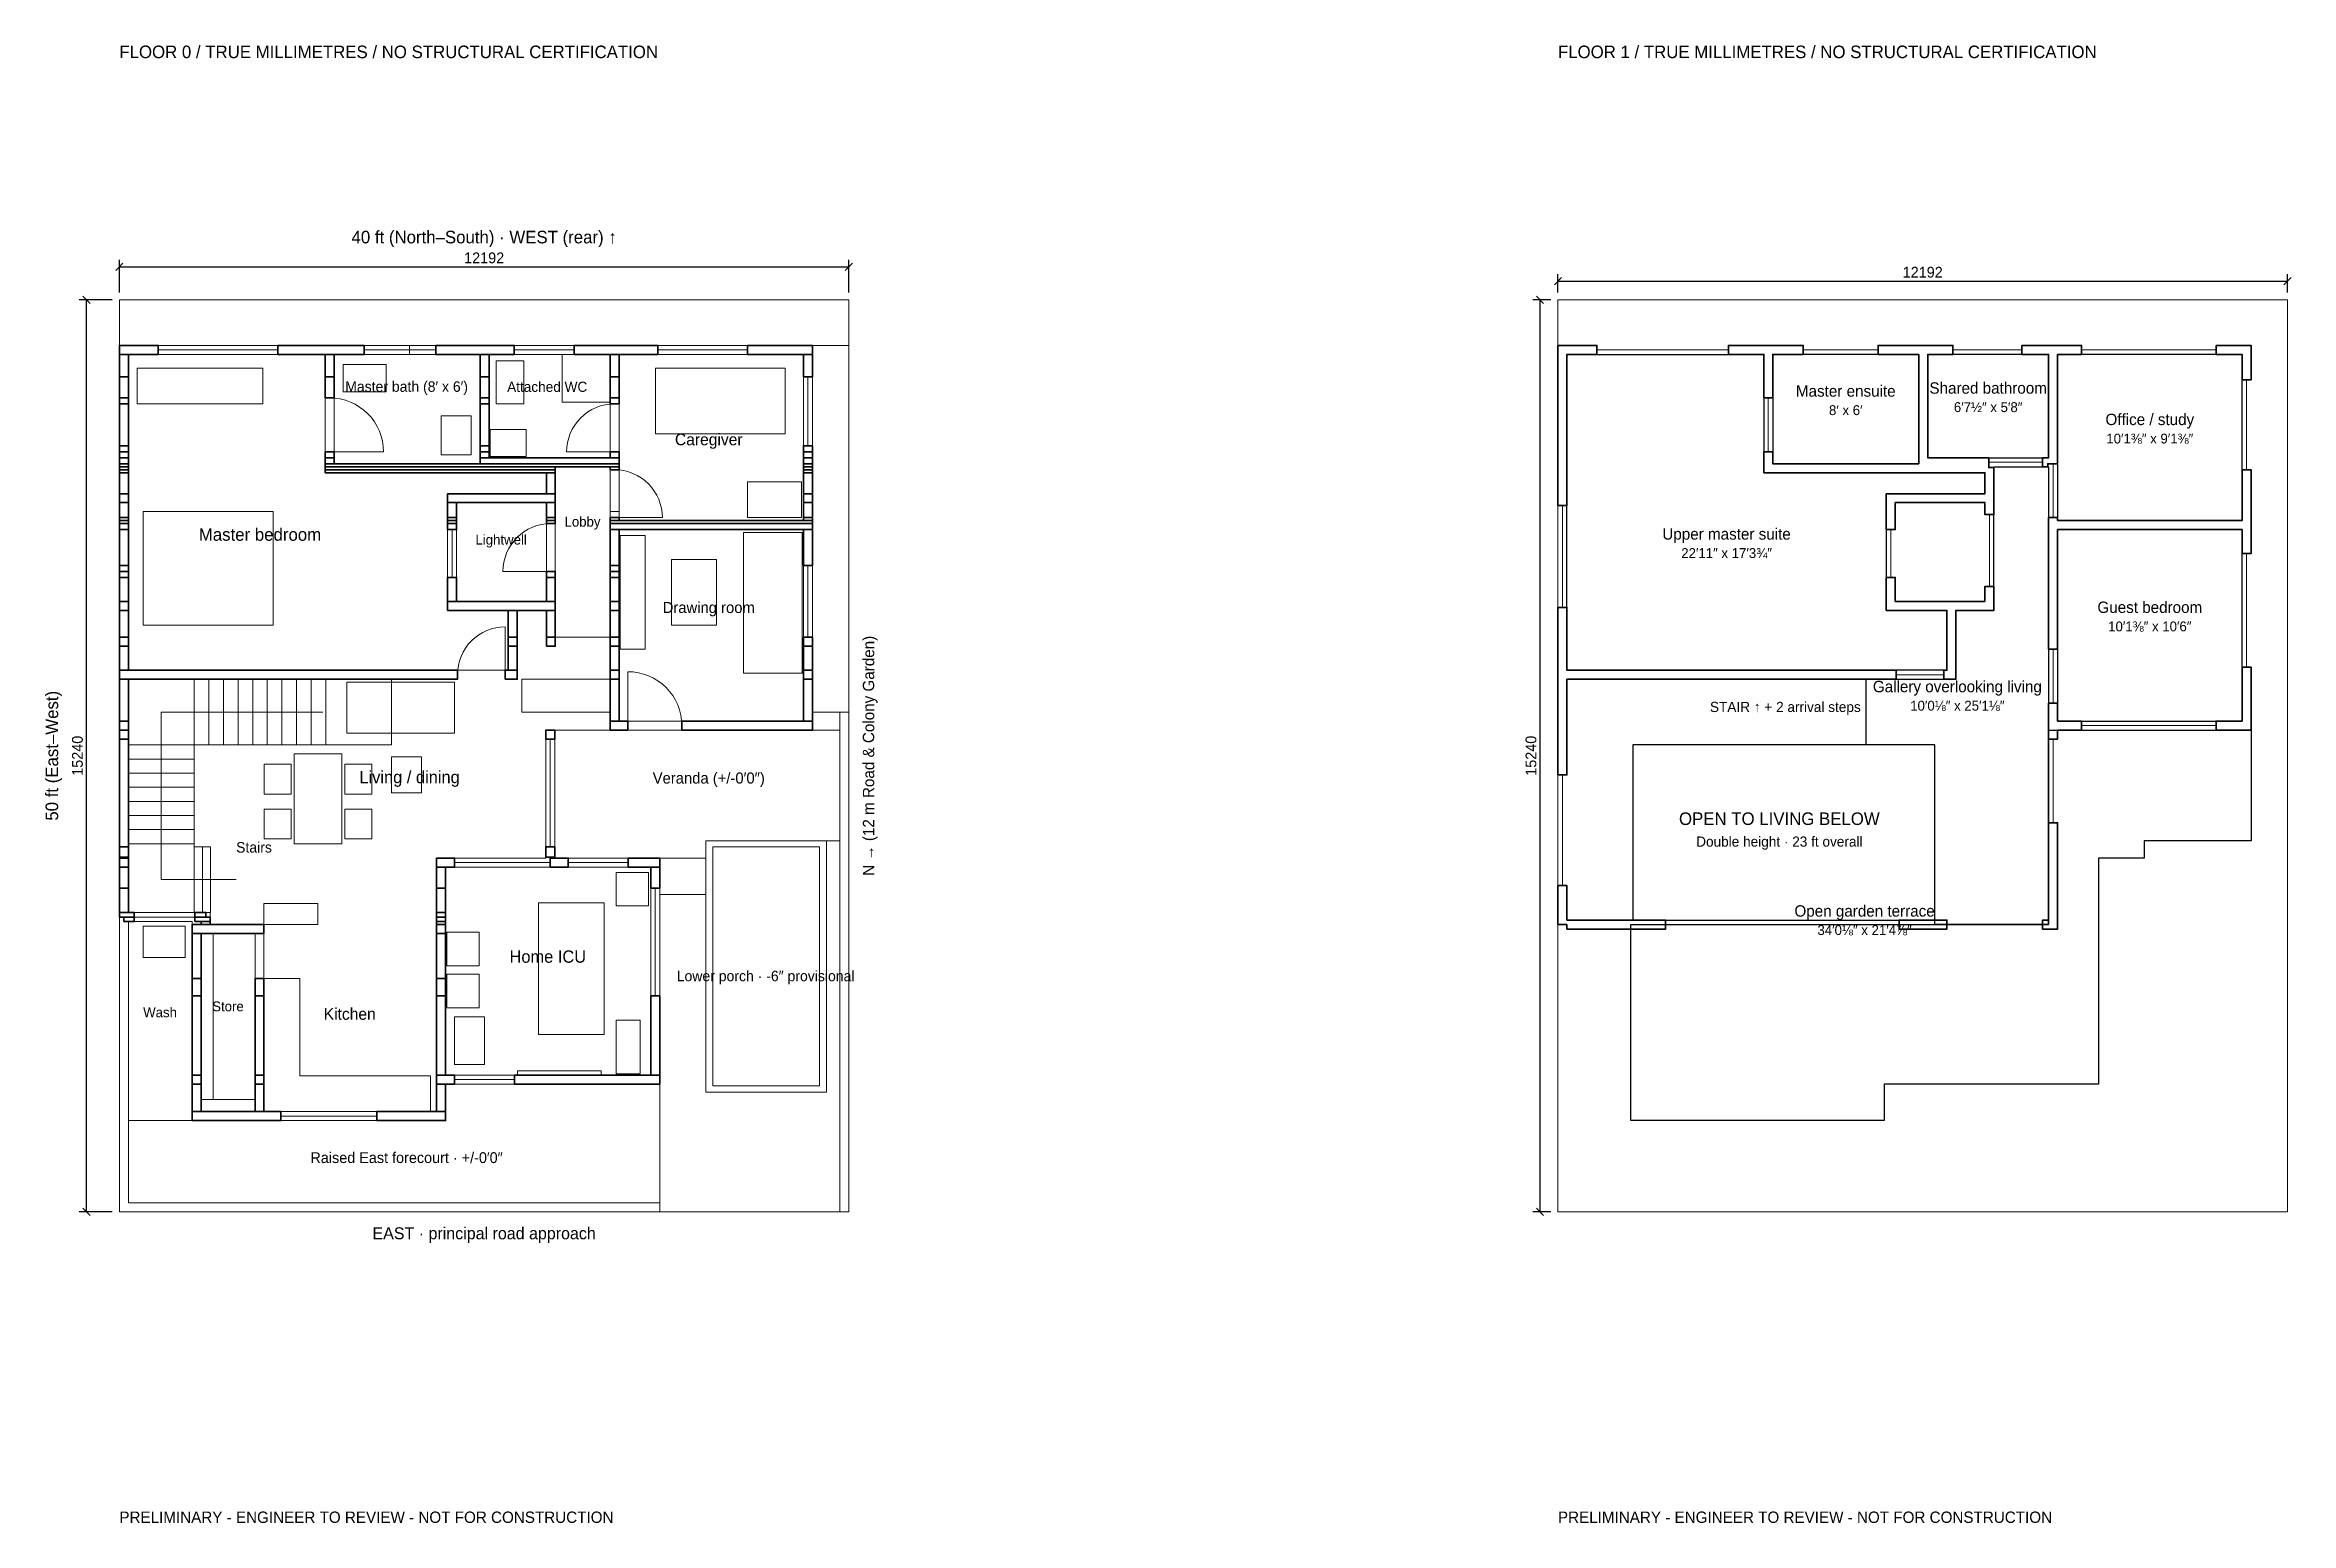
# Model space of a CAD drawing. Header units: millimetres. Extents: x -1244 to 36294, y -5203 to 19499.
import ezdxf
from ezdxf.enums import TextEntityAlignment as Align

# ---------------------------------------------------------------- set-up
doc = ezdxf.new("R2010")
doc.units = ezdxf.units.MM
for name, color, linetype, lineweight in [('A-ANNO', 7, 'Continuous', 18), ('A-DIMS', 7, 'Continuous', 13), ('A-DOOR', 3, 'Continuous', 18), ('A-FLOR', 8, 'Continuous', 13), ('A-FURN', 8, 'Continuous', 13), ('A-LAND', 3, 'Continuous', 13), ('A-LEVL', 7, 'Continuous', 13), ('A-SITE', 8, 'Continuous', 18), ('A-STAIR', 7, 'Continuous', 18), ('A-WALL', 7, 'Continuous', 35), ('A-WIND', 4, 'Continuous', 18)]:
    doc.layers.add(name, color=color, linetype=linetype, lineweight=lineweight)
doc.dimstyles.new('FF-ARCH', dxfattribs={"dimtxt": 180, "dimasz": 90, "dimexe": 120, "dimexo": 120, "dimgap": 60, "dimtad": 1, "dimdec": 0, "dimtsz": 60, "dimcen": 2.5, "dimazin": 3, "dimtfac": 1, "dimtmove": 0, "dimatfit": 3})

msp = doc.modelspace()

# ---------------------------------------------------------------- linework, layer by layer
at = {"layer": 'A-AREA'}
for points in [[(30542, 9050), (29527.6, 9050), (24192, 9050), (24192, 12349.2), (24192, 14328), (27482.8, 14328), (27482.8, 12349.2), (29527.6, 12349.2), (31177.6, 12349.2), (31177.6, 12000), (29527.6, 12000), (29527.6, 10050), (30542, 10050)], [(30071.2, 12499.2), (30071.2, 14328), (27632.8, 14328), (27632.8, 12499.2)], [(32242, 12600), (32242, 14328), (30221.2, 14328), (30221.2, 12600)], [(35474.4, 11550), (35474.4, 14328), (32392, 14328), (32392, 11550)], [(29192, 7800), (29192, 8900), (29527.6, 8900), (30692, 8900), (30692, 10050), (31327.6, 10050), (31327.6, 11850), (31327.6, 12000), (31327.6, 12450), (32242, 12450), (32242, 11550), (32242, 11400), (32242, 8900), (32242, 8050), (32242, 7800), (32242, 4800), (30342, 4800), (30342, 7800)], [(35474.4, 8200), (35474.4, 11400), (32392, 11400), (32392, 8200)], [(33840.8, 5909.6), (33074, 5909.6), (33074, 5759.6), (33074, 5409.6), (33074, 3609.6), (33074, 2283.6), (33074, 2133.6), (30644.4, 2133.6), (29644.4, 2133.6), (29494.4, 2133.6), (29494.4, 1674), (29494.4, 1524), (28342, 1524), (26742, 1524), (25258.8, 1524), (25258.8, 1674), (25258.8, 2133.6), (25258.8, 2283.6), (25258.8, 3609.6), (25258.8, 3900), (25258.8, 4650), (25258.8, 4800), (25411.2, 4800), (30342, 4800), (32242, 4800), (32242, 7800), (32242, 8050), (35624.4, 8050), (35624.4, 6200), (33840.8, 6200)]]:
    msp.add_lwpolyline(points, close=True, dxfattribs=at)
at = {"layer": 'A-DOOR'}
for p, q in [((24692, 14403), (26892, 14403)), ((28142, 14403), (29392, 14403)), ((30642, 14403), (31792, 14403)), ((32792, 14403), (35042, 14403)), ((35549.4, 12400), (35549.4, 13900)), ((27557.8, 12700), (27557.8, 13600)), ((3515.8, 12700), (4415.8, 12700)), ((8275, 12700), (7475, 12700)), ((31242, 12525), (32142, 12525)), ((32317, 11600), (32317, 12500)), ((24117, 10100), (24117, 11800)), ((31252.6, 10450), (31252.6, 11650)), ((8275, 11600), (9075, 11600)), ((29602.6, 10600), (29602.6, 11400)), ((35549.4, 9100), (35549.4, 11000)), ((7210.6, 10700), (6410.6, 10700)), ((6450, 8975), (6450, 9775)), ((32317, 8500), (32317, 9400)), ((8500, 8125), (8500, 9025)), ((29692, 8975), (30492, 8975)), ((7200, 6100), (7200, 7900)), ((32317, 6500), (32317, 7900)), ((32792, 8125), (35042, 8125)), ((24117, 5450), (24117, 7300)), ((5602.4, 5834.6), (7200, 5834.6)), ((7502.4, 5834.6), (8502.4, 5834.6)), ((25842, 4800), (29742, 4800)), ((30542, 4800), (32142, 4800))]:
    msp.add_line(p, q, dxfattribs=at)
for points in [[(3515.8, 13600), (3604, 13595.7), (3691.3, 13582.7), (3777, 13561.2), (3860.2, 13531.5), (3940, 13493.7), (4015.8, 13448.3), (4086.7, 13395.7), (4152.2, 13336.4), (4211.5, 13271), (4264.1, 13200), (4309.5, 13124.3), (4347.3, 13044.4), (4377, 12961.3), (4398.5, 12875.6), (4411.4, 12788.2), (4415.8, 12700)], [(8275, 13500), (8196.6, 13496.1), (8118.9, 13484.6), (8042.8, 13465.6), (7968.9, 13439.1), (7897.9, 13405.5), (7830.5, 13365.2), (7767.5, 13318.4), (7709.3, 13265.7), (7656.6, 13207.5), (7609.8, 13144.5), (7569.5, 13077.1), (7535.9, 13006.1), (7509.4, 12932.2), (7490.4, 12856.1), (7478.9, 12778.4), (7475, 12700)], [(8275, 12400), (8353.4, 12396.1), (8431.1, 12384.6), (8507.2, 12365.6), (8581.1, 12339.1), (8652.1, 12305.5), (8719.5, 12265.2), (8782.5, 12218.4), (8840.7, 12165.7), (8893.4, 12107.5), (8940.2, 12044.5), (8980.5, 11977.1), (9014.1, 11906.1), (9040.6, 11832.2), (9059.6, 11756.1), (9071.1, 11678.4), (9075, 11600)], [(7210.6, 11500), (7132.2, 11496.1), (7054.5, 11484.6), (6978.4, 11465.6), (6904.5, 11439.1), (6833.5, 11405.5), (6766.1, 11365.2), (6703.1, 11318.4), (6644.9, 11265.7), (6592.2, 11207.5), (6545.4, 11144.5), (6505.1, 11077.1), (6471.5, 11006.1), (6445, 10932.2), (6426, 10856.1), (6414.5, 10778.4), (6410.6, 10700)], [(5650, 8975), (5653.9, 9053.4), (5665.4, 9131.1), (5684.4, 9207.2), (5710.9, 9281.1), (5744.5, 9352.1), (5784.8, 9419.5), (5831.6, 9482.5), (5884.3, 9540.7), (5942.5, 9593.4), (6005.5, 9640.2), (6072.9, 9680.5), (6143.9, 9714.1), (6217.8, 9740.6), (6293.9, 9759.6), (6371.6, 9771.1), (6450, 9775)], [(9400, 8125), (9395.7, 8213.2), (9382.7, 8300.6), (9361.2, 8386.3), (9331.5, 8469.4), (9293.7, 8549.3), (9248.3, 8625), (9195.7, 8696), (9136.4, 8761.4), (9071, 8820.7), (9000, 8873.3), (8924.3, 8918.7), (8844.4, 8956.5), (8761.3, 8986.2), (8675.6, 9007.7), (8588.2, 9020.7), (8500, 9025)]]:
    msp.add_lwpolyline(points, dxfattribs=at)
at = {"layer": 'A-FLOR'}
for points in [[(6500, 9050), (5485.6, 9050), (150, 9050), (150, 12349.2), (150, 14328), (3440.8, 14328), (3440.8, 12349.2), (5485.6, 12349.2), (7135.6, 12349.2), (7135.6, 12000), (5485.6, 12000), (5485.6, 10050), (6500, 10050)], [(6029.2, 12499.2), (6029.2, 14328), (3590.8, 14328), (3590.8, 12499.2)], [(4850, 14478), (5200, 14478), (5290.8, 14478), (5290.8, 14328), (4850, 14328)], [(8200, 12600), (8200, 14328), (6179.2, 14328), (6179.2, 12600)], [(6600, 14478), (6850, 14478), (7000, 14478), (7600, 14478), (7600, 14328), (6600, 14328)], [(11432.4, 11550), (11432.4, 14328), (8350, 14328), (8350, 11550)], [(3440.8, 13600), (3590.8, 13600), (3590.8, 12700), (3440.8, 12700)], [(8350, 12700), (8200, 12700), (8200, 13500), (8350, 13500)], [(8200, 9600), (8200, 12450), (7285.6, 12450), (7285.6, 9600)], [(7135.6, 10200), (7135.6, 11850), (5635.6, 11850), (5635.6, 10200)], [(8350, 11700), (8350, 11600), (8200, 11600), (8200, 11700)], [(5635.6, 10600), (5485.6, 10600), (5485.6, 11400), (5635.6, 11400)], [(7285.6, 11500), (7285.6, 10700), (7135.6, 10700), (7135.6, 11500)], [(11432.4, 8200), (11432.4, 11400), (8350, 11400), (8350, 8200)], [(4300, 1674), (4200, 1674), (3950, 1674), (2869.2, 1674), (2700, 1674), (2569.2, 1674), (2416.8, 1674), (2416.8, 3900), (2416.8, 4650), (2416.8, 4800), (1519.2, 4800), (1519.2, 4925), (1519.2, 5000), (1525, 5000), (1525, 6100), (1250, 6100), (1250, 6150), (1250, 7800), (3450, 7800), (3450, 8900), (5350, 8900), (5650, 8900), (5650, 9050), (6450, 9050), (6450, 8900), (6650, 8900), (6650, 10050), (7000, 10050), (7135.6, 10050), (7135.6, 9600), (7135.6, 9450), (7285.6, 9450), (7285.6, 9600), (8200, 9600), (8200, 9450), (8200, 8900), (6725, 8900), (6725, 8350), (6925, 8350), (7125, 8350), (8200, 8350), (8200, 8050), (7275, 8050), (7125, 8050), (7125, 7900), (7125, 6750), (7125, 6650), (7125, 6575), (7125, 6100), (7125, 5924.6), (7125, 5909.6), (5602.4, 5909.6), (5302.4, 5909.6), (5302.4, 5300), (5302.4, 2283.6), (5302.4, 2133.6), (5302.4, 1674), (5150, 1674), (5050, 1674), (4600, 1674), (4400, 1674)], [(9400, 8050), (11582.4, 8050), (12042, 8050), (12042, 6650), (12042, 6200), (9798.8, 6200), (9798.8, 5909.6), (9032, 5909.6), (8502.4, 5909.6), (7502.4, 5909.6), (7275, 5909.6), (7275, 6100), (7275, 6650), (7275, 7900), (7275, 8050), (8200, 8050), (8500, 8050)], [(9032, 0), (12042, 0), (12042, 6200), (9798.8, 6200), (9798.8, 5909.6), (9032, 5909.6), (9032, 2133.6)], [(8882, 2283.6), (8882, 5759.6), (5452.4, 5759.6), (5452.4, 2283.6)], [(9798.8, 5300), (9798.8, 5909.6), (9032, 5909.6), (9032, 5300)], [(1216.8, 1524), (1216.8, 4850), (150, 4850), (150, 1524)], [(2266.8, 1674), (2266.8, 4650), (1366.8, 4650), (1366.8, 1674)], [(150, 150), (150, 1524), (5452.4, 1524), (5452.4, 2133.6), (9032, 2133.6), (9032, 150)]]:
    msp.add_lwpolyline(points, close=True, dxfattribs=at)
at = {"layer": 'A-FURN'}
for points in [[(8200, 13528), (8200, 14328), (7400, 14328), (7400, 13528)], [(2400, 13500), (2400, 14100), (300, 14100), (300, 13500)], [(4460.8, 13700), (4460.8, 14160), (3740.8, 14160), (3740.8, 13700)], [(6759.2, 13500), (6759.2, 14220), (6299.2, 14220), (6299.2, 13500)], [(11127.2, 13000), (11127.2, 14100), (8957.2, 14100), (8957.2, 13000)], [(5879.2, 12649.2), (5879.2, 13299.2), (5379.2, 13299.2), (5379.2, 12649.2)], [(6799.2, 12620), (6799.2, 13070), (6199.2, 13070), (6199.2, 12620)], [(11400, 11600), (11400, 12200), (10500, 12200), (10500, 11600)], [(2570, 9800), (2570, 11700), (400, 11700), (400, 9800)], [(8785, 9400), (8785, 11300), (8370, 11300), (8370, 9400)], [(11412.4, 9000), (11412.4, 11350), (10432.4, 11350), (10432.4, 9000)], [(9980, 9800), (9980, 10900), (9230, 10900), (9230, 9800)], [(5600, 8000), (5600, 8850), (3800, 8850), (3800, 8000)], [(3720, 6150), (3720, 7650), (2920, 7650), (2920, 6150)], [(5050, 7000), (5050, 7600), (4550, 7600), (4550, 7000)], [(2870, 6980), (2870, 7480), (2420, 7480), (2420, 6980)], [(4220, 6980), (4220, 7480), (3770, 7480), (3770, 6980)], [(2870, 6230), (2870, 6730), (2420, 6730), (2420, 6230)], [(4220, 6230), (4220, 6730), (3770, 6730), (3770, 6230)], [(8842, 5109.6), (8842, 5669.6), (8302, 5669.6), (8302, 5109.6)], [(3316.8, 4800), (3316.8, 5150), (2416.8, 5150), (2416.8, 4800)], [(8102.4, 2959.6), (8102.4, 5159.6), (7002.4, 5159.6), (7002.4, 2959.6)], [(1100, 4250), (1100, 4770), (400, 4770), (400, 4250)], [(1566.8, 1874), (1566.8, 4650), (1366.8, 4650), (1366.8, 1874)], [(6012.4, 4109.6), (6012.4, 4669.6), (5472.4, 4669.6), (5472.4, 4109.6)], [(5202.4, 2274), (5202.4, 1674), (2416.8, 1674), (2416.8, 2274), (2416.8, 3900), (3016.8, 3900), (3016.8, 2274)], [(6012.4, 3409.6), (6012.4, 3969.6), (5472.4, 3969.6), (5472.4, 3409.6)], [(6102.4, 2459.6), (6102.4, 3259.6), (5602.4, 3259.6), (5602.4, 2459.6)], [(8702.4, 2303.6), (8702.4, 3203.6), (8302.4, 3203.6), (8302.4, 2303.6)], [(8052.4, 2283.6), (8052.4, 2353.6), (6652.4, 2353.6), (6652.4, 2283.6)], [(2266.8, 1674), (2266.8, 1874), (1366.8, 1874), (1366.8, 1674)]]:
    msp.add_lwpolyline(points, close=True, dxfattribs=at)
at = {"layer": 'A-LAND'}
for points in [[(12192, 14478), (12192, 15240), (0, 15240), (0, 14478)], [(12192, 8350), (12192, 14478), (11582.4, 14478), (11582.4, 8350)], [(12042, 8050), (11582.4, 8050), (11582.4, 8350), (12042, 8350)]]:
    msp.add_lwpolyline(points, close=True, dxfattribs=at)
at = {"layer": 'A-LEVL'}
for p, q in [((9798.8, 5909.6), (9798.8, 6200)), ((9798.8, 6200), (12042, 6200)), ((9032, 5909.6), (9798.8, 5909.6)), ((9032, 0), (9032, 2133.6))]:
    msp.add_line(p, q, dxfattribs=at)
at = {"layer": 'A-SITE'}
for points in [[(0, 0), (12192, 0), (12192, 15240), (0, 15240)], [(24042, 0), (36234, 0), (36234, 15240), (24042, 15240)], [(11818.8, 2000), (11818.8, 6200), (9798.8, 6200), (9798.8, 2000)], [(11700.3, 2102.5), (11700.3, 6097.5), (9917.3, 6097.5), (9917.3, 2102.5)]]:
    msp.add_lwpolyline(points, close=True, dxfattribs=at)
at = {"layer": 'A-STAIR'}
for p, q in [((1494.4, 7800), (1494.4, 8900)), ((1738.9, 7800), (1738.9, 8900)), ((1983.3, 7800), (1983.3, 8900)), ((2227.8, 7800), (2227.8, 8900)), ((2472.2, 7800), (2472.2, 8900)), ((2716.7, 7800), (2716.7, 8900)), ((2961.1, 7800), (2961.1, 8900)), ((3205.6, 7800), (3205.6, 8900)), ((700, 5550), (700, 8350)), ((700, 8350), (3400, 8350)), ((150, 7564.3), (1250, 7564.3)), ((150, 7328.6), (1250, 7328.6)), ((150, 7092.9), (1250, 7092.9)), ((150, 6857.1), (1250, 6857.1)), ((150, 6621.4), (1250, 6621.4)), ((150, 6385.7), (1250, 6385.7)), ((1387.5, 5000), (1387.5, 6100)), ((1950, 5550), (700, 5550))]:
    msp.add_line(p, q, dxfattribs=at)
for points in [[(1250, 7800), (1250, 8900), (150, 8900), (150, 7800)], [(3450, 7800), (3450, 8900), (1250, 8900), (1250, 7800)], [(4550, 7800), (4550, 8900), (3450, 8900), (3450, 7800)], [(1250, 6150), (1250, 7800), (150, 7800), (150, 6150)], [(1250, 5000), (1250, 6150), (150, 6150), (150, 5000)], [(1525, 5000), (1525, 6100), (1250, 6100), (1250, 5000)]]:
    msp.add_lwpolyline(points, close=True, dxfattribs=at)
at = {"layer": 'A-VOID'}
msp.add_lwpolyline([(30342, 4875), (30342, 7800), (25292, 7800), (25292, 4875)], close=True, dxfattribs=at)
at = {"layer": 'A-WALL'}
for points in [[(0, 14328), (650, 14328), (650, 14478), (0, 14478)], [(0, 13950), (150, 13950), (150, 14328), (0, 14328)], [(2650, 14328), (4090.8, 14328), (4090.8, 14478), (2650, 14478)], [(3440.8, 13950), (3590.8, 13950), (3590.8, 14328), (3440.8, 14328)], [(5290.8, 14328), (6600, 14328), (6600, 14478), (5290.8, 14478)], [(6029.2, 13950), (6179.2, 13950), (6179.2, 14328), (6029.2, 14328)], [(7600, 14328), (9000, 14328), (9000, 14478), (7600, 14478)], [(8200, 13950), (8350, 13950), (8350, 14328), (8200, 14328)], [(10500, 14328), (11582.4, 14328), (11582.4, 14478), (10500, 14478)], [(11432.4, 13950), (11582.4, 13950), (11582.4, 14328), (11432.4, 14328)], [(24042, 14478), (24692, 14478), (24692, 14328), (24192, 14328), (24192, 12349.2), (24192, 11800), (24042, 11800)], [(26892, 14328), (26892, 14478), (27482.8, 14478), (27632.8, 14478), (28142, 14478), (28142, 14328), (27632.8, 14328), (27632.8, 13600), (27482.8, 13600), (27482.8, 14328)], [(31327.6, 12000), (31327.6, 11850), (31327.6, 11650), (31177.6, 11650), (31177.6, 11850), (29677.6, 11850), (29677.6, 11400), (29527.6, 11400), (29527.6, 12000), (31177.6, 12000), (31177.6, 12349.2), (30221.2, 12349.2), (29527.6, 12349.2), (27482.8, 12349.2), (27482.8, 12700), (27632.8, 12700), (27632.8, 12499.2), (30071.2, 12499.2), (30071.2, 14328), (29392, 14328), (29392, 14478), (30071.2, 14478), (30221.2, 14478), (30642, 14478), (30642, 14328), (30221.2, 14328), (30221.2, 12600), (31242, 12600), (31242, 12435), (31327.6, 12435)], [(31792, 14478), (32242, 14478), (32392, 14478), (32792, 14478), (32792, 14328), (32392, 14328), (32392, 12500), (32227, 12500), (32227, 12450), (32142, 12450), (32142, 12600), (32242, 12600), (32242, 14328), (31792, 14328)], [(35042, 14478), (35624.4, 14478), (35624.4, 13900), (35474.4, 13900), (35474.4, 14328), (35042, 14328)], [(0, 13600), (150, 13600), (150, 13950), (0, 13950)], [(3440.8, 13600), (3590.8, 13600), (3590.8, 13950), (3440.8, 13950)], [(6029.2, 13600), (6179.2, 13600), (6179.2, 13950), (6029.2, 13950)], [(8200, 13600), (8350, 13600), (8350, 13950), (8200, 13950)], [(0, 13500), (150, 13500), (150, 13600), (0, 13600)], [(6029.2, 13500), (6179.2, 13500), (6179.2, 13600), (6029.2, 13600)], [(8200, 13500), (8350, 13500), (8350, 13600), (8200, 13600)], [(0, 12800), (150, 12800), (150, 13500), (0, 13500)], [(6029.2, 12800), (6179.2, 12800), (6179.2, 13500), (6029.2, 13500)], [(0, 12700), (150, 12700), (150, 12800), (0, 12800)], [(6029.2, 12700), (6179.2, 12700), (6179.2, 12800), (6029.2, 12800)], [(11432.4, 12700), (11582.4, 12700), (11582.4, 12800), (11432.4, 12800)], [(0, 12600), (150, 12600), (150, 12700), (0, 12700)], [(0, 12499.2), (150, 12499.2), (150, 12600), (0, 12600)], [(0, 12450), (150, 12450), (150, 12499.2), (0, 12499.2)], [(0, 12400), (150, 12400), (150, 12450), (0, 12450)], [(0, 12349.2), (150, 12349.2), (150, 12400), (0, 12400)], [(3440.8, 12600), (3590.8, 12600), (3590.8, 12700), (3440.8, 12700)], [(3440.8, 12499.2), (3590.8, 12499.2), (3590.8, 12600), (3440.8, 12600)], [(3440.8, 12450), (8350, 12450), (8350, 12499.2), (3440.8, 12499.2)], [(3440.8, 12400), (7285.6, 12400), (7285.6, 12450), (3440.8, 12450)], [(3440.8, 12349.2), (7285.6, 12349.2), (7285.6, 12400), (3440.8, 12400)], [(6029.2, 12600), (6179.2, 12600), (6179.2, 12700), (6029.2, 12700)], [(6029.2, 12499.2), (8350, 12499.2), (8350, 12600), (6029.2, 12600)], [(8200, 12600), (8350, 12600), (8350, 12700), (8200, 12700)], [(8200, 12400), (8350, 12400), (8350, 12450), (8200, 12450)], [(11432.4, 12600), (11582.4, 12600), (11582.4, 12700), (11432.4, 12700)], [(11432.4, 12499.2), (11582.4, 12499.2), (11582.4, 12600), (11432.4, 12600)], [(11432.4, 12450), (11582.4, 12450), (11582.4, 12499.2), (11432.4, 12499.2)], [(11432.4, 12400), (11582.4, 12400), (11582.4, 12450), (11432.4, 12450)], [(11432.4, 12349.2), (11582.4, 12349.2), (11582.4, 12400), (11432.4, 12400)], [(32392, 11600), (32392, 11550), (35474.4, 11550), (35474.4, 12400), (35624.4, 12400), (35624.4, 11550), (35624.4, 11400), (35624.4, 11000), (35474.4, 11000), (35474.4, 11400), (32392, 11400), (32392, 9400), (32242, 9400), (32242, 11400), (32242, 11550), (32242, 11600)], [(0, 12000), (150, 12000), (150, 12349.2), (0, 12349.2)], [(7135.6, 12000), (7285.6, 12000), (7285.6, 12349.2), (7135.6, 12349.2)], [(11432.4, 12000), (11582.4, 12000), (11582.4, 12349.2), (11432.4, 12349.2)], [(0, 11850), (150, 11850), (150, 12000), (0, 12000)], [(0, 11600), (150, 11600), (150, 11850), (0, 11850)], [(5485.6, 11850), (7285.6, 11850), (7285.6, 12000), (5485.6, 12000)], [(5485.6, 11600), (5635.6, 11600), (5635.6, 11850), (5485.6, 11850)], [(7135.6, 11600), (7285.6, 11600), (7285.6, 11850), (7135.6, 11850)], [(11432.4, 11850), (11582.4, 11850), (11582.4, 12000), (11432.4, 12000)], [(11432.4, 11600), (11582.4, 11600), (11582.4, 11850), (11432.4, 11850)], [(0, 11550), (150, 11550), (150, 11600), (0, 11600)], [(0, 11500), (150, 11500), (150, 11550), (0, 11550)], [(0, 11400), (150, 11400), (150, 11500), (0, 11500)], [(0, 10800), (150, 10800), (150, 11400), (0, 11400)], [(5485.6, 11550), (5635.6, 11550), (5635.6, 11600), (5485.6, 11600)], [(5485.6, 11500), (5635.6, 11500), (5635.6, 11550), (5485.6, 11550)], [(5485.6, 11400), (5635.6, 11400), (5635.6, 11500), (5485.6, 11500)], [(7135.6, 11550), (7285.6, 11550), (7285.6, 11600), (7135.6, 11600)], [(7135.6, 11500), (7285.6, 11500), (7285.6, 11550), (7135.6, 11550)], [(8200, 11550), (8350, 11550), (8350, 11600), (8200, 11600)], [(8200, 11500), (11582.4, 11500), (11582.4, 11550), (8200, 11550)], [(8200, 11400), (11582.4, 11400), (11582.4, 11500), (8200, 11500)], [(8200, 10800), (8350, 10800), (8350, 11400), (8200, 11400)], [(11432.4, 11550), (11582.4, 11550), (11582.4, 11600), (11432.4, 11600)], [(11432.4, 10800), (11582.4, 10800), (11582.4, 11400), (11432.4, 11400)], [(0, 10700), (150, 10700), (150, 10800), (0, 10800)], [(0, 10600), (150, 10600), (150, 10700), (0, 10700)], [(0, 10200), (150, 10200), (150, 10600), (0, 10600)], [(5485.6, 10200), (5635.6, 10200), (5635.6, 10600), (5485.6, 10600)], [(7135.6, 10600), (7285.6, 10600), (7285.6, 10700), (7135.6, 10700)], [(7135.6, 10200), (7285.6, 10200), (7285.6, 10600), (7135.6, 10600)], [(8200, 10700), (8350, 10700), (8350, 10800), (8200, 10800)], [(8200, 10600), (8350, 10600), (8350, 10700), (8200, 10700)], [(8200, 10200), (8350, 10200), (8350, 10600), (8200, 10600)], [(31177.6, 10200), (31177.6, 10450), (31327.6, 10450), (31327.6, 10050), (30692, 10050), (30692, 8900), (30492, 8900), (30492, 9050), (30542, 9050), (30542, 10050), (29527.6, 10050), (29527.6, 10600), (29677.6, 10600), (29677.6, 10200), (30692, 10200)], [(0, 10050), (150, 10050), (150, 10200), (0, 10200)], [(5485.6, 10050), (7285.6, 10050), (7285.6, 10200), (5485.6, 10200)], [(8200, 10050), (8350, 10050), (8350, 10200), (8200, 10200)], [(0, 9600), (150, 9600), (150, 10050), (0, 10050)], [(6500, 9600), (6650, 9600), (6650, 10050), (6500, 10050)], [(7135.6, 9600), (7285.6, 9600), (7285.6, 10050), (7135.6, 10050)], [(8200, 9600), (8350, 9600), (8350, 10050), (8200, 10050)], [(24042, 8900), (24042, 10100), (24192, 10100), (24192, 9050), (29527.6, 9050), (29692, 9050), (29692, 8900), (24192, 8900), (24192, 7300), (24042, 7300)], [(0, 9450), (150, 9450), (150, 9600), (0, 9600)], [(0, 9050), (150, 9050), (150, 9450), (0, 9450)], [(6500, 9450), (6650, 9450), (6650, 9600), (6500, 9600)], [(6500, 9050), (6650, 9050), (6650, 9450), (6500, 9450)], [(7135.6, 9450), (7285.6, 9450), (7285.6, 9600), (7135.6, 9600)], [(8200, 9450), (8350, 9450), (8350, 9600), (8200, 9600)], [(8200, 9050), (8350, 9050), (8350, 9450), (8200, 9450)], [(11432.4, 9450), (11582.4, 9450), (11582.4, 9600), (11432.4, 9600)], [(11432.4, 9050), (11582.4, 9050), (11582.4, 9450), (11432.4, 9450)], [(0, 8900), (5650, 8900), (5650, 9050), (0, 9050)], [(6450, 8900), (6650, 8900), (6650, 9050), (6450, 9050)], [(8200, 8900), (8350, 8900), (8350, 9050), (8200, 9050)], [(11432.4, 8900), (11582.4, 8900), (11582.4, 9050), (11432.4, 9050)], [(35474.4, 9100), (35624.4, 9100), (35624.4, 8050), (35042, 8050), (35042, 8200), (35474.4, 8200)], [(0, 8200), (150, 8200), (150, 8900), (0, 8900)], [(8200, 8200), (8350, 8200), (8350, 8900), (8200, 8900)], [(11432.4, 8200), (11582.4, 8200), (11582.4, 8900), (11432.4, 8900)], [(32392, 8500), (32392, 8200), (32792, 8200), (32792, 8050), (32392, 8050), (32392, 7900), (32242, 7900), (32242, 8050), (32242, 8125), (32242, 8500)], [(0, 8050), (150, 8050), (150, 8200), (0, 8200)], [(0, 7900), (150, 7900), (150, 8050), (0, 8050)], [(0, 6100), (150, 6100), (150, 7900), (0, 7900)], [(7125, 7900), (7275, 7900), (7275, 8050), (7125, 8050)], [(8200, 8050), (8500, 8050), (8500, 8200), (8200, 8200)], [(9400, 8050), (11582.4, 8050), (11582.4, 8200), (9400, 8200)], [(32392, 4875), (32392, 4800), (32392, 4725), (32142, 4725), (32142, 4875), (32242, 4875), (32242, 6500), (32392, 6500)], [(0, 5924.6), (150, 5924.6), (150, 6100), (0, 6100)], [(7125, 5924.6), (7275, 5924.6), (7275, 6100), (7125, 6100)], [(0, 5909.6), (150, 5909.6), (150, 5924.6), (0, 5924.6)], [(0, 5759.6), (150, 5759.6), (150, 5909.6), (0, 5909.6)], [(0, 5409.6), (150, 5409.6), (150, 5759.6), (0, 5759.6)], [(5302.4, 5759.6), (5602.4, 5759.6), (5602.4, 5909.6), (5302.4, 5909.6)], [(5302.4, 5409.6), (5452.4, 5409.6), (5452.4, 5759.6), (5302.4, 5759.6)], [(7200, 5909.6), (7275, 5909.6), (7275, 5924.6), (7200, 5924.6)], [(7200, 5759.6), (7502.4, 5759.6), (7502.4, 5909.6), (7200, 5909.6)], [(8502.4, 5759.6), (9032, 5759.6), (9032, 5909.6), (8502.4, 5909.6)], [(8882, 5409.6), (9032, 5409.6), (9032, 5759.6), (8882, 5759.6)], [(0, 5000), (150, 5000), (150, 5409.6), (0, 5409.6)], [(5302.4, 5000), (5452.4, 5000), (5452.4, 5409.6), (5302.4, 5409.6)], [(24192, 4800), (24042, 4800), (24042, 5450), (24192, 5450), (24192, 4875), (25842, 4875), (25842, 4725), (24192, 4725)], [(0, 4925), (250, 4925), (250, 5000), (0, 5000)], [(75, 4850), (250, 4850), (250, 4925), (75, 4925)], [(1260, 4925), (1444.2, 4925), (1444.2, 5000), (1260, 5000)], [(1260, 4850), (1519.2, 4850), (1519.2, 4925), (1260, 4925)], [(5302.4, 4925), (5452.4, 4925), (5452.4, 5000), (5302.4, 5000)], [(5302.4, 4850), (5452.4, 4850), (5452.4, 4925), (5302.4, 4925)], [(1216.8, 4650), (2416.8, 4650), (2416.8, 4800), (1216.8, 4800)], [(1216.8, 3900), (1366.8, 3900), (1366.8, 4650), (1216.8, 4650)], [(1369.2, 4800), (1519.2, 4800), (1519.2, 4850), (1369.2, 4850)], [(5302.4, 4800), (5452.4, 4800), (5452.4, 4850), (5302.4, 4850)], [(5302.4, 4650), (5452.4, 4650), (5452.4, 4800), (5302.4, 4800)], [(5302.4, 3900), (5452.4, 3900), (5452.4, 4650), (5302.4, 4650)], [(30342, 4725), (30292, 4725), (29742, 4725), (29742, 4875), (30292, 4875), (30342, 4875), (30542, 4875), (30542, 4725)], [(1216.8, 3609.6), (1366.8, 3609.6), (1366.8, 3900), (1216.8, 3900)], [(2266.8, 3609.6), (2416.8, 3609.6), (2416.8, 3900), (2266.8, 3900)], [(5302.4, 3609.6), (5452.4, 3609.6), (5452.4, 3900), (5302.4, 3900)], [(1216.8, 2283.6), (1366.8, 2283.6), (1366.8, 3609.6), (1216.8, 3609.6)], [(2266.8, 2283.6), (2416.8, 2283.6), (2416.8, 3609.6), (2266.8, 3609.6)], [(5302.4, 2283.6), (5452.4, 2283.6), (5452.4, 3609.6), (5302.4, 3609.6)], [(8882, 2283.6), (9032, 2283.6), (9032, 3609.6), (8882, 3609.6)], [(1216.8, 2133.6), (1366.8, 2133.6), (1366.8, 2283.6), (1216.8, 2283.6)], [(2266.8, 2133.6), (2416.8, 2133.6), (2416.8, 2283.6), (2266.8, 2283.6)], [(5302.4, 2133.6), (5602.4, 2133.6), (5602.4, 2283.6), (5302.4, 2283.6)], [(6602.4, 2133.6), (9032, 2133.6), (9032, 2283.6), (6602.4, 2283.6)], [(1216.8, 1674), (1366.8, 1674), (1366.8, 2133.6), (1216.8, 2133.6)], [(2266.8, 1674), (2416.8, 1674), (2416.8, 2133.6), (2266.8, 2133.6)], [(5302.4, 1674), (5452.4, 1674), (5452.4, 2133.6), (5302.4, 2133.6)], [(1216.8, 1524), (2700, 1524), (2700, 1674), (1216.8, 1674)], [(4300, 1524), (5452.4, 1524), (5452.4, 1674), (4300, 1674)]]:
    msp.add_lwpolyline(points, close=True, dxfattribs=at)
at = {"layer": 'A-WIND'}
for p, q in [((650, 14403), (2650, 14403)), ((4090.8, 14403), (5290.8, 14403)), ((6600, 14403), (7600, 14403)), ((9000, 14403), (10500, 14403)), ((11507.4, 12800), (11507.4, 13950)), ((5560.6, 10600), (5560.6, 11400)), ((11507.4, 9600), (11507.4, 10800)), ((8957, 3609.6), (8957, 5409.6)), ((250, 4925), (1260, 4925)), ((5602.4, 2208.6), (6602.4, 2208.6)), ((2700, 1599), (4300, 1599))]:
    msp.add_line(p, q, dxfattribs=at)

# ---------------------------------------------------------------- texts
at = {"layer": 'A-ANNO'}
for s, height, p in [('FLOOR 0 / TRUE MILLIMETRES / NO STRUCTURAL CERTIFICATION', 210, (0, 19278)), ('FLOOR 1 / TRUE MILLIMETRES / NO STRUCTURAL CERTIFICATION', 210, (24042, 19278)), ('PRELIMINARY - ENGINEER TO REVIEW - NOT FOR CONSTRUCTION', 190, (0, -5200)), ('PRELIMINARY - ENGINEER TO REVIEW - NOT FOR CONSTRUCTION', 190, (24042, -5200))]:
    msp.add_text(s, height=height, dxfattribs=at).set_placement(p)
for s, height, p in [('Master bath (8′ x 6′)', 175, (4800, 13650)), ('Attached WC', 170, (7150, 13650)), ('Master ensuite', 190, (28852, 13563.6)), ('Shared bathroom', 190, (31231.6, 13614)), ('6′7½″ x 5′8″', 165, (31231.6, 13314)), ('8′ x 6′', 165, (28852, 13263.6)), ('Office / study', 190, (33933.2, 13089)), ('Caregiver', 195, (9850, 12750)), ('10′1⅜″ x 9′1⅜″', 165, (33933.2, 12789)), ('Master bedroom', 210, (2350, 11150)), ('Lightwell', 165, (6380, 11100)), ('Lobby', 165, (7740, 11400)), ('Upper master suite', 190, (26859.8, 11175)), ('22′11″ x 17′3¾″', 165, (26859.8, 10875)), ('Drawing room', 185, (9850, 9950)), ('Guest bedroom', 190, (33933.2, 9950)), ('10′1⅜″ x 10′6″', 165, (33933.2, 9650)), ('Gallery overlooking living', 190, (30717, 8625)), ('STAIR ↑ + 2 arrival steps', 170, (27842, 8300)), ('10′0⅛″ x 25′1⅛″', 165, (30717, 8325)), ('Living / dining', 205, (4850, 7100)), ('Veranda (+/-0′0″)', 185, (9850, 7100)), ('OPEN TO LIVING BELOW', 210, (27742, 6400)), ('Stairs', 175, (2250, 5950)), ('Double height · 23 ft overall', 170, (27742, 6050)), ('Open garden terrace', 190, (29166.4, 4875)), ('34′0⅛″ x 21′4⅞″', 165, (29166.4, 4575)), ('Home ICU', 205, (7160, 4100)), ('Lower porch · -6″ provisional', 175, (10800, 3800)), ('Wash', 165, (680, 3200)), ('Store', 165, (1815, 3300)), ('Kitchen', 195, (3850, 3150)), ('Raised East forecourt · +/-0′0″', 180, (4800, 760)), ('EAST · principal road approach', 200, (6096, -520))]:
    msp.add_text(s, height=height, dxfattribs=at).set_placement(p, align=Align.BOTTOM_CENTER)
msp.add_text('N → (12 m Road & Colony Garden)', height=190, rotation=90, dxfattribs=at).set_placement((12672, 7620), align=Align.BOTTOM_CENTER)
at = {"layer": 'A-DIMS'}
msp.add_text('40 ft (North–South) · WEST (rear) ↑', height=210, dxfattribs=at).set_placement((6096, 16120), align=Align.BOTTOM_CENTER)
msp.add_text('50 ft (East–West)', height=210, rotation=90, dxfattribs=at).set_placement((-960, 7620), align=Align.BOTTOM_CENTER)

# ---------------------------------------------------------------- dimensions: what is measured, and where the dimension line sits
for base, p1, p2 in [((0, 15790), (0, 15240), (12192, 15240)), ((24042, 15550), (24042, 15240), (36234, 15240))]:
    msp.add_linear_dim(base=base, p1=p1, p2=p2, dimstyle='FF-ARCH', dxfattribs=at).render()
for base, p1, p2 in [((-550, 0), (0, 0), (0, 15240)), ((23742, 0), (24042, 0), (24042, 15240))]:
    msp.add_linear_dim(base=base, p1=p1, p2=p2, angle=90, dimstyle='FF-ARCH', dxfattribs=at).render()

doc.saveas('drawing.dxf')
